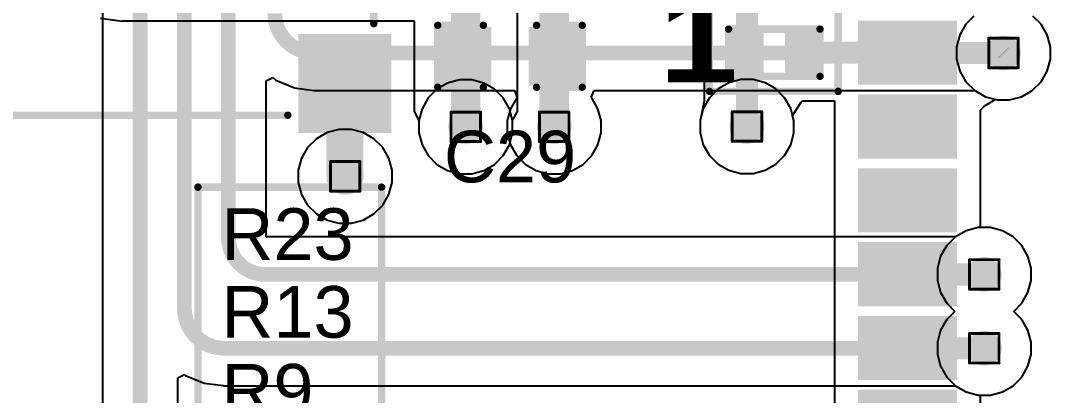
# Model space of a CAD drawing. Header units: inches. Extents: x -9 to 196, y -9 to 68.
# Drawn here: x 3.78 to 21.52, y 1.54 to 7.99 of the extents above; entities that cross this region are included whole.
import ezdxf

# ---------------------------------------------------------------- set-up
doc = ezdxf.new("R2010")
doc.units = ezdxf.units.IN
for name, color, linetype in [('Bottom Layer', 5, 'Continuous'), ('Bottom Solder', 6, 'Continuous'), ('Drill Drawing', 1, 'Continuous'), ('Ground', 16, 'Continuous'), ('Pad Holes', 156, 'Continuous'), ('Power 3V3', 76, 'Continuous'), ('Top Layer', 1, 'Continuous'), ('Top Overlay', 2, 'Continuous'), ('Top Paste', 8, 'Continuous'), ('Top Solder', 216, 'Continuous'), ('Via Holes', 16, 'Continuous')]:
    doc.layers.add(name, color=color, linetype=linetype)
doc.styles.add('Arial', font='', dxfattribs={"height": 0.2})
doc.styles.add('Arial Black_Bold', font='', dxfattribs={"height": 0.2})
doc.styles.get('Arial').set_extended_font_data('Arial')
doc.styles.get('Arial Black_Bold').set_extended_font_data('Arial Black', bold=True)

# ---------------------------------------------------------------- blocks, each defined once
blk = doc.blocks.new('38_SMD_M______4')
at = {"layer": 'Top Layer'}
for points in [[(8, 5.52), (9.5, 5.52), (9.5, 4.62), (8, 4.62)], [(8, 4.25), (9.5, 4.25), (9.5, 3.35), (8, 3.35)], [(8, 2.98), (9.5, 2.98), (9.5, 2.08), (8, 2.08)], [(8, 1.71), (9.5, 1.71), (9.5, 0.81), (8, 0.81)], [(8, 0.44), (9.5, 0.44), (9.5, -0.46), (8, -0.46)]]:
    blk.add_hatch(color=1, dxfattribs=at).paths.add_polyline_path(points)
at = {"layer": 'Top Paste'}
for points in [[(8, 5.52), (9.5, 5.52), (9.5, 4.62), (8, 4.62)], [(8, 4.25), (9.5, 4.25), (9.5, 3.35), (8, 3.35)], [(8, 2.98), (9.5, 2.98), (9.5, 2.08), (8, 2.08)], [(8, 1.71), (9.5, 1.71), (9.5, 0.81), (8, 0.81)], [(8, 0.44), (9.5, 0.44), (9.5, -0.46), (8, -0.46)]]:
    blk.add_hatch(color=8, dxfattribs=at).paths.add_polyline_path(points)
at = {"layer": 'Top Solder'}
for points in [[(7.898, 6.892), (9.602, 6.892), (9.602, 5.788), (7.898, 5.788)], [(7.898, 5.622), (9.602, 5.622), (9.602, 4.518), (7.898, 4.518)], [(7.898, 4.352), (9.602, 4.352), (9.602, 3.248), (7.898, 3.248)], [(7.898, 3.082), (9.602, 3.082), (9.602, 1.978), (7.898, 1.978)], [(7.898, 1.812), (9.602, 1.812), (9.602, 0.708), (7.898, 0.708)], [(7.898, 0.542), (9.602, 0.542), (9.602, -0.562), (7.898, -0.562)]]:
    blk.add_hatch(color=216, dxfattribs=at).paths.add_polyline_path(points)
blk = doc.blocks.new('R___0402_13')
at = {"layer": 'Top Layer'}
for points in [[(-0.699, -0.318), (-0.699, 0.318), (-0.241, 0.318), (-0.241, -0.318)], [(0.241, -0.318), (0.241, 0.318), (0.699, 0.318), (0.699, -0.318)]]:
    blk.add_hatch(color=1, dxfattribs=at).paths.add_polyline_path(points)
at = {"layer": 'Top Paste'}
for points in [[(-0.699, -0.318), (-0.699, 0.318), (-0.241, 0.318), (-0.241, -0.318)], [(0.241, -0.318), (0.241, 0.318), (0.699, 0.318), (0.699, -0.318)]]:
    blk.add_hatch(color=8, dxfattribs=at).paths.add_polyline_path(points)
at = {"layer": 'Top Solder'}
for points in [[(-0.754, -0.373), (-0.754, 0.373), (-0.186, 0.373), (-0.186, -0.373)], [(0.186, -0.373), (0.186, 0.373), (0.754, 0.373), (0.754, -0.373)]]:
    blk.add_hatch(color=216, dxfattribs=at).paths.add_polyline_path(points)
at = {"layer": 'Top Overlay'}
for points, const_width in [([(0.787, 0.406), (-0.787, 0.406)], 0.127), ([(-0.787, 0.406), (-0.787, -0.406)], 0.127), ([(0.787, 0.406), (0.787, -0.406)], 0.127), ([(0.787, -0.406), (-0.787, -0.406)], 0.127), ([(0.813, -0.432), (-0.813, -0.432)], 0.00323)]:
    blk.add_lwpolyline(points, dxfattribs=dict(at, const_width=const_width))
for points, const_width in [([(-0.819, 0.406, 1), (-0.756, 0.406, 1)], 0.0635), ([(-0.819, 0.406, 1), (-0.756, 0.406, 1)], 0.0635), ([(0.756, 0.406, 1), (0.819, 0.406, 1)], 0.0635), ([(0.756, 0.406, 1), (0.819, 0.406, 1)], 0.0635), ([(-0.819, -0.406, 1), (-0.756, -0.406, 1)], 0.0635), ([(-0.819, -0.406, 1), (-0.756, -0.406, 1)], 0.0635), ([(0.756, -0.406, 1), (0.819, -0.406, 1)], 0.0635), ([(0.756, -0.406, 1), (0.819, -0.406, 1)], 0.0635), ([(-0.814, -0.432, 1), (-0.812, -0.432, 1)], 0.00161), ([(0.812, -0.432, 1), (0.814, -0.432, 1)], 0.00161)]:
    blk.add_lwpolyline(points, format="xyb", close=True, dxfattribs=dict(at, const_width=const_width))
blk = doc.blocks.new('GT_TF003_H0185_01_28')
at = {"layer": 'Bottom Solder'}
h = blk.add_hatch(color=6, dxfattribs=at)
edge = h.paths.add_edge_path()
edge.add_arc((-4.95, -5.5), 0.102, 0, 360)
h = blk.add_hatch(color=6, dxfattribs=at)
edge = h.paths.add_edge_path()
edge.add_arc((3.05, -5.5), 0.102, 0, 360)
at = {"layer": 'Pad Holes'}
h = blk.add_hatch(color=7, dxfattribs=at)
edge = h.paths.add_edge_path()
edge.add_arc((-4.95, -5.5), 0.5, 0, 360)
h = blk.add_hatch(color=7, dxfattribs=at)
edge = h.paths.add_edge_path()
edge.add_arc((3.05, -5.5), 0.5, 0, 360)
at = {"layer": 'Top Layer'}
for points in [[(-6.9, 6.3), (-6.2, 6.3), (-6.2, 4.7), (-6.9, 4.7)], [(-5.8, 6.3), (-5.1, 6.3), (-5.1, 4.7), (-5.8, 4.7)], [(-4.7, 6.3), (-4, 6.3), (-4, 4.7), (-4.7, 4.7)], [(-3.6, 6.3), (-2.9, 6.3), (-2.9, 4.7), (-3.6, 4.7)], [(-2.5, 6.3), (-1.8, 6.3), (-1.8, 4.7), (-2.5, 4.7)], [(-1.4, 6.3), (-0.7, 6.3), (-0.7, 4.7), (-1.4, 4.7)], [(-0.3, 6.3), (0.4, 6.3), (0.4, 4.7), (-0.3, 4.7)], [(0.8, 6.3), (1.5, 6.3), (1.5, 4.7), (0.8, 4.7)], [(1.9, 6.3), (2.6, 6.3), (2.6, 4.7), (1.9, 4.7)], [(-8.35, 3.75), (-8.35, 5.25), (-7.15, 5.25), (-7.15, 3.75)], [(6.05, 3.75), (6.05, 5.25), (7.65, 5.25), (7.65, 3.75)], [(-8.35, -6.2), (-8.35, -4), (-7.15, -4), (-7.15, -6.2)], [(7.15, -6.2), (7.15, -4), (8.35, -4), (8.35, -6.2)]]:
    blk.add_hatch(color=1, dxfattribs=at).paths.add_polyline_path(points)
at = {"layer": 'Top Paste'}
for points in [[(-6.9, 6.3), (-6.2, 6.3), (-6.2, 4.7), (-6.9, 4.7)], [(-5.8, 6.3), (-5.1, 6.3), (-5.1, 4.7), (-5.8, 4.7)], [(-4.7, 6.3), (-4, 6.3), (-4, 4.7), (-4.7, 4.7)], [(-3.6, 6.3), (-2.9, 6.3), (-2.9, 4.7), (-3.6, 4.7)], [(-2.5, 6.3), (-1.8, 6.3), (-1.8, 4.7), (-2.5, 4.7)], [(-1.4, 6.3), (-0.7, 6.3), (-0.7, 4.7), (-1.4, 4.7)], [(-0.3, 6.3), (0.4, 6.3), (0.4, 4.7), (-0.3, 4.7)], [(0.8, 6.3), (1.5, 6.3), (1.5, 4.7), (0.8, 4.7)], [(1.9, 6.3), (2.6, 6.3), (2.6, 4.7), (1.9, 4.7)], [(-8.35, 3.75), (-8.35, 5.25), (-7.15, 5.25), (-7.15, 3.75)], [(6.05, 3.75), (6.05, 5.25), (7.65, 5.25), (7.65, 3.75)], [(-8.35, -6.2), (-8.35, -4), (-7.15, -4), (-7.15, -6.2)], [(7.15, -6.2), (7.15, -4), (8.35, -4), (8.35, -6.2)]]:
    blk.add_hatch(color=8, dxfattribs=at).paths.add_polyline_path(points)
at = {"layer": 'Top Solder'}
for points in [[(-6.951, 6.351), (-6.149, 6.351), (-6.149, 4.649), (-6.951, 4.649)], [(-5.851, 6.351), (-5.049, 6.351), (-5.049, 4.649), (-5.851, 4.649)], [(-4.751, 6.351), (-3.949, 6.351), (-3.949, 4.649), (-4.751, 4.649)], [(-3.651, 6.351), (-2.849, 6.351), (-2.849, 4.649), (-3.651, 4.649)], [(-2.551, 6.351), (-1.749, 6.351), (-1.749, 4.649), (-2.551, 4.649)], [(-1.451, 6.351), (-0.649, 6.351), (-0.649, 4.649), (-1.451, 4.649)], [(-0.351, 6.351), (0.451, 6.351), (0.451, 4.649), (-0.351, 4.649)], [(0.749, 6.351), (1.551, 6.351), (1.551, 4.649), (0.749, 4.649)], [(1.849, 6.351), (2.651, 6.351), (2.651, 4.649), (1.849, 4.649)], [(-8.401, 3.699), (-8.401, 5.301), (-7.099, 5.301), (-7.099, 3.699)], [(5.999, 3.699), (5.999, 5.301), (7.701, 5.301), (7.701, 3.699)], [(-8.401, -6.251), (-8.401, -3.949), (-7.099, -3.949), (-7.099, -6.251)], [(7.099, -6.251), (7.099, -3.949), (8.401, -3.949), (8.401, -6.251)]]:
    blk.add_hatch(color=216, dxfattribs=at).paths.add_polyline_path(points)
h = blk.add_hatch(color=216, dxfattribs=at)
edge = h.paths.add_edge_path()
edge.add_arc((-4.95, -5.5), 0.102, 0, 360)
h = blk.add_hatch(color=216, dxfattribs=at)
edge = h.paths.add_edge_path()
edge.add_arc((3.05, -5.5), 0.102, 0, 360)
at = {"layer": 'Top Overlay'}
for points, const_width in [([(2.831, 5.5), (2.984, 5.652)], 0.254), ([(2.984, 5.348), (2.984, 5.652)], 0.254), ([(2.984, 5.348), (2.831, 5.5)], 0.254), ([(5.819, 5), (2.831, 5)], 0.127), ([(-7.395, -3.769), (-7.395, 3.519)], 0.127), ([(7.395, -3.769), (7.395, 3.519)], 0.127), ([(-7.395, -8.305), (-7.395, -6.431)], 0.127), ([(7.395, -9.501), (7.395, -6.431)], 0.127), ([(1.203, -8.305), (-7.36, -8.305)], 0.127), ([(7.395, -9.501), (3.578, -9.501)], 0.127)]:
    blk.add_lwpolyline(points, dxfattribs=dict(at, const_width=const_width))
for points, const_width in [([(2.92, 5.652, 1), (3.047, 5.652, 1)], 0.127), ([(2.92, 5.652, 1), (3.047, 5.652, 1)], 0.127), ([(2.768, 5.5, 1), (2.895, 5.5, 1)], 0.127), ([(2.768, 5.5, 1), (2.895, 5.5, 1)], 0.127), ([(2.92, 5.348, 1), (3.047, 5.348, 1)], 0.127), ([(2.92, 5.348, 1), (3.047, 5.348, 1)], 0.127), ([(2.799, 5, 1), (2.863, 5, 1)], 0.0635), ([(5.787, 5, 1), (5.851, 5, 1)], 0.0635), ([(-7.427, 3.519, 1), (-7.363, 3.519, 1)], 0.0635), ([(7.363, 3.519, 1), (7.427, 3.519, 1)], 0.0635), ([(-7.427, -3.769, 1), (-7.363, -3.769, 1)], 0.0635), ([(7.363, -3.769, 1), (7.427, -3.769, 1)], 0.0635), ([(-7.427, -6.431, 1), (-7.363, -6.431, 1)], 0.0635), ([(7.363, -6.431, 1), (7.427, -6.431, 1)], 0.0635), ([(-7.427, -8.305, 1), (-7.363, -8.305, 1)], 0.0635), ([(-7.392, -8.305, 1), (-7.328, -8.305, 1)], 0.0635), ([(1.171, -8.305, 1), (1.235, -8.305, 1)], 0.0635), ([(1.171, -8.308, 1), (1.235, -8.308, 1)], 0.0635), ([(3.546, -9.498, 1), (3.609, -9.498, 1)], 0.0635), ([(3.546, -9.501, 1), (3.609, -9.501, 1)], 0.0635), ([(7.363, -9.501, 1), (7.427, -9.501, 1)], 0.0635), ([(7.363, -9.501, 1), (7.427, -9.501, 1)], 0.0635)]:
    blk.add_lwpolyline(points, format="xyb", close=True, dxfattribs=dict(at, const_width=const_width))
at = {"layer": 'Top Overlay', "const_width": 0.127}
blk.add_lwpolyline([(1.203, -8.308, -0.056867), (3.578, -9.498)], format="xyb", dxfattribs=at)
blk = doc.blocks.new('C___0603_35')
at = {"layer": 'Top Layer'}
for points in [[(-0.381, 0.445), (-0.381, -0.445), (-1.143, -0.445), (-1.143, 0.445)], [(1.143, 0.445), (1.143, -0.445), (0.381, -0.445), (0.381, 0.445)]]:
    blk.add_hatch(color=1, dxfattribs=at).paths.add_polyline_path(points)
at = {"layer": 'Top Paste'}
for points in [[(-0.381, 0.445), (-0.381, -0.445), (-1.143, -0.445), (-1.143, 0.445)], [(1.143, 0.445), (1.143, -0.445), (0.381, -0.445), (0.381, 0.445)]]:
    blk.add_hatch(color=8, dxfattribs=at).paths.add_polyline_path(points)
at = {"layer": 'Top Solder'}
for points in [[(-0.321, 0.504), (-0.321, -0.504), (-1.203, -0.504), (-1.203, 0.504)], [(1.203, 0.504), (1.203, -0.504), (0.321, -0.504), (0.321, 0.504)]]:
    blk.add_hatch(color=216, dxfattribs=at).paths.add_polyline_path(points)
at = {"layer": 'Top Overlay', "const_width": 0.127}
for points in [[(-1.245, 0.533), (-1.245, -0.533)], [(-0.457, 0.533), (-1.245, 0.533)], [(1.245, 0.533), (0.457, 0.533)], [(1.245, 0.533), (1.245, -0.533)], [(-0.457, -0.533), (-1.245, -0.533)], [(1.245, -0.533), (0.457, -0.533)]]:
    blk.add_lwpolyline(points, dxfattribs=at)
at = {"layer": 'Top Overlay', "const_width": 0.0635}
for points in [[(-1.276, 0.533, 1), (-1.213, 0.533, 1)], [(-1.276, 0.533, 1), (-1.213, 0.533, 1)], [(-0.489, 0.533, 1), (-0.425, 0.533, 1)], [(0.425, 0.533, 1), (0.489, 0.533, 1)], [(1.213, 0.533, 1), (1.276, 0.533, 1)], [(1.213, 0.533, 1), (1.276, 0.533, 1)], [(-1.276, -0.533, 1), (-1.213, -0.533, 1)], [(-1.276, -0.533, 1), (-1.213, -0.533, 1)], [(-0.489, -0.533, 1), (-0.425, -0.533, 1)], [(0.425, -0.533, 1), (0.489, -0.533, 1)], [(1.213, -0.533, 1), (1.276, -0.533, 1)], [(1.213, -0.533, 1), (1.276, -0.533, 1)]]:
    blk.add_lwpolyline(points, format="xyb", close=True, dxfattribs=at)

msp = doc.modelspace()

# ---------------------------------------------------------------- hatches: boundary and pattern name
at = {"layer": 'Bottom Layer'}
h = msp.add_hatch(color=5, dxfattribs=at)
edge = h.paths.add_edge_path()
edge.add_arc((20.71, 7.431), 0.3, 0, 360)
h = msp.add_hatch(color=5, dxfattribs=at)
edge = h.paths.add_edge_path()
edge.add_arc((11.449, 6.161), 0.3, 0, 360)
h = msp.add_hatch(color=5, dxfattribs=at)
edge = h.paths.add_edge_path()
edge.add_arc((12.973, 6.161), 0.3, 0, 360)
h = msp.add_hatch(color=5, dxfattribs=at)
edge = h.paths.add_edge_path()
edge.add_arc((16.293, 6.166), 0.3, 0, 360)
h = msp.add_hatch(color=5, dxfattribs=at)
edge = h.paths.add_edge_path()
edge.add_arc((9.373, 5.309), 0.3, 0, 360)
h = msp.add_hatch(color=5, dxfattribs=at)
edge = h.paths.add_edge_path()
edge.add_arc((20.379, 3.621), 0.3, 0, 360)
h = msp.add_hatch(color=5, dxfattribs=at)
edge = h.paths.add_edge_path()
edge.add_arc((20.379, 2.351), 0.3, 0, 360)
at = {"layer": 'Ground'}
h = msp.add_hatch(color=16, dxfattribs=at)
edge = h.paths.add_edge_path()
edge.add_arc((20.71, 7.431), 0.3, 0, 360)
h = msp.add_hatch(color=16, dxfattribs=at)
edge = h.paths.add_edge_path()
edge.add_arc((11.449, 6.161), 0.3, 0, 360)
h = msp.add_hatch(color=16, dxfattribs=at)
edge = h.paths.add_edge_path()
edge.add_arc((12.973, 6.161), 0.3, 0, 360)
h = msp.add_hatch(color=16, dxfattribs=at)
edge = h.paths.add_edge_path()
edge.add_arc((16.293, 6.166), 0.3, 0, 360)
h = msp.add_hatch(color=16, dxfattribs=at)
edge = h.paths.add_edge_path()
edge.add_arc((9.373, 5.309), 0.3, 0, 360)
h = msp.add_hatch(color=16, dxfattribs=at)
edge = h.paths.add_edge_path()
edge.add_arc((20.379, 3.621), 0.3, 0, 360)
h = msp.add_hatch(color=16, dxfattribs=at)
edge = h.paths.add_edge_path()
edge.add_arc((20.379, 2.351), 0.3, 0, 360)
at = {"layer": 'Power 3V3'}
h = msp.add_hatch(color=76, dxfattribs=at)
edge = h.paths.add_edge_path()
edge.add_arc((20.71, 7.431), 0.3, 0, 360)
h = msp.add_hatch(color=76, dxfattribs=at)
edge = h.paths.add_edge_path()
edge.add_arc((11.449, 6.161), 0.3, 0, 360)
h = msp.add_hatch(color=76, dxfattribs=at)
edge = h.paths.add_edge_path()
edge.add_arc((12.973, 6.161), 0.3, 0, 360)
h = msp.add_hatch(color=76, dxfattribs=at)
edge = h.paths.add_edge_path()
edge.add_arc((16.293, 6.166), 0.3, 0, 360)
h = msp.add_hatch(color=76, dxfattribs=at)
edge = h.paths.add_edge_path()
edge.add_arc((9.373, 5.309), 0.3, 0, 360)
h = msp.add_hatch(color=76, dxfattribs=at)
edge = h.paths.add_edge_path()
edge.add_arc((20.379, 3.621), 0.3, 0, 360)
h = msp.add_hatch(color=76, dxfattribs=at)
edge = h.paths.add_edge_path()
edge.add_arc((20.379, 2.351), 0.3, 0, 360)
at = {"layer": 'Top Layer'}
h = msp.add_hatch(color=1, dxfattribs=at)
edge = h.paths.add_edge_path()
edge.add_arc((20.71, 7.431), 0.3, 0, 360)
h = msp.add_hatch(color=1, dxfattribs=at)
edge = h.paths.add_edge_path()
edge.add_arc((11.449, 6.161), 0.3, 0, 360)
h = msp.add_hatch(color=1, dxfattribs=at)
edge = h.paths.add_edge_path()
edge.add_arc((12.973, 6.161), 0.3, 0, 360)
h = msp.add_hatch(color=1, dxfattribs=at)
edge = h.paths.add_edge_path()
edge.add_arc((16.293, 6.166), 0.3, 0, 360)
h = msp.add_hatch(color=1, dxfattribs=at)
edge = h.paths.add_edge_path()
edge.add_arc((9.373, 5.309), 0.3, 0, 360)
h = msp.add_hatch(color=1, dxfattribs=at)
edge = h.paths.add_edge_path()
edge.add_arc((20.379, 3.621), 0.3, 0, 360)
h = msp.add_hatch(color=1, dxfattribs=at)
edge = h.paths.add_edge_path()
edge.add_arc((20.379, 2.351), 0.3, 0, 360)
at = {"layer": 'Via Holes'}
h = msp.add_hatch(color=7, dxfattribs=at)
edge = h.paths.add_edge_path()
edge.add_arc((20.71, 7.431), 0.15, 0, 360)
h = msp.add_hatch(color=7, dxfattribs=at)
edge = h.paths.add_edge_path()
edge.add_arc((11.449, 6.161), 0.15, 0, 360)
h = msp.add_hatch(color=7, dxfattribs=at)
edge = h.paths.add_edge_path()
edge.add_arc((12.973, 6.161), 0.15, 0, 360)
h = msp.add_hatch(color=7, dxfattribs=at)
edge = h.paths.add_edge_path()
edge.add_arc((16.293, 6.166), 0.15, 0, 360)
h = msp.add_hatch(color=7, dxfattribs=at)
edge = h.paths.add_edge_path()
edge.add_arc((9.373, 5.309), 0.15, 0, 360)
h = msp.add_hatch(color=7, dxfattribs=at)
edge = h.paths.add_edge_path()
edge.add_arc((20.379, 3.621), 0.15, 0, 360)
h = msp.add_hatch(color=7, dxfattribs=at)
edge = h.paths.add_edge_path()
edge.add_arc((20.379, 2.351), 0.15, 0, 360)

# ---------------------------------------------------------------- linework, layer by layer
at = {"layer": 'Bottom Layer'}
for p, q in [((20.202, 8.066), (20.063, 7.927)), ((21.356, 7.927), (21.218, 8.066)), ((20.063, 7.927), (19.957, 7.743)), ((21.463, 7.743), (21.356, 7.927)), ((19.957, 7.743), (19.902, 7.537)), ((21.518, 7.537), (21.463, 7.743)), ((19.902, 7.537), (19.902, 7.325)), ((21.518, 7.325), (21.518, 7.537)), ((19.902, 7.325), (19.957, 7.119)), ((21.463, 7.119), (21.518, 7.325)), ((19.957, 7.119), (20.063, 6.935)), ((21.356, 6.935), (21.463, 7.119)), ((11.343, 6.969), (11.137, 6.914)), ((11.556, 6.969), (11.343, 6.969)), ((11.761, 6.914), (11.556, 6.969)), ((15.981, 6.919), (15.797, 6.813)), ((16.186, 6.974), (15.981, 6.919)), ((16.399, 6.974), (16.186, 6.974)), ((16.605, 6.919), (16.399, 6.974)), ((16.789, 6.813), (16.605, 6.919)), ((20.063, 6.935), (20.214, 6.784)), ((21.206, 6.784), (21.356, 6.935)), ((10.953, 6.808), (10.803, 6.658)), ((11.137, 6.914), (10.953, 6.808)), ((11.945, 6.808), (11.761, 6.914)), ((12.096, 6.658), (11.945, 6.808)), ((15.797, 6.813), (15.646, 6.662)), ((16.939, 6.662), (16.789, 6.813)), ((20.214, 6.784), (20.398, 6.678)), ((21.022, 6.678), (21.206, 6.784)), ((10.803, 6.658), (10.696, 6.473)), ((12.202, 6.473), (12.096, 6.658)), ((15.646, 6.662), (15.54, 6.478)), ((17.046, 6.478), (16.939, 6.662)), ((20.398, 6.678), (20.604, 6.623)), ((20.604, 6.623), (20.816, 6.623)), ((20.816, 6.623), (21.022, 6.678)), ((10.696, 6.473), (10.641, 6.268)), ((12.257, 6.268), (12.202, 6.473)), ((15.54, 6.478), (15.485, 6.272)), ((17.101, 6.272), (17.046, 6.478)), ((10.641, 6.268), (10.641, 6.055)), ((12.257, 6.055), (12.257, 6.268)), ((15.485, 6.272), (15.485, 6.06)), ((17.101, 6.06), (17.101, 6.272)), ((10.641, 6.055), (10.696, 5.85)), ((12.202, 5.85), (12.257, 6.055)), ((15.485, 6.06), (15.54, 5.854)), ((17.046, 5.854), (17.101, 6.06)), ((15.54, 5.854), (15.646, 5.67)), ((16.939, 5.67), (17.046, 5.854)), ((10.696, 5.85), (10.803, 5.665)), ((12.096, 5.665), (12.202, 5.85)), ((10.803, 5.665), (10.953, 5.515)), ((10.953, 5.515), (11.137, 5.408)), ((11.761, 5.408), (11.945, 5.515)), ((11.945, 5.515), (12.096, 5.665)), ((15.646, 5.67), (15.797, 5.519)), ((15.797, 5.519), (15.981, 5.413)), ((16.605, 5.413), (16.789, 5.519)), ((16.789, 5.519), (16.939, 5.67)), ((11.137, 5.408), (11.343, 5.353)), ((11.343, 5.353), (11.556, 5.353)), ((11.556, 5.353), (11.761, 5.408)), ((15.981, 5.413), (16.186, 5.358)), ((16.186, 5.358), (16.399, 5.358)), ((16.399, 5.358), (16.605, 5.413)), ((19.883, 4.268), (19.732, 4.118)), ((20.067, 4.374), (19.883, 4.268)), ((20.272, 4.429), (20.067, 4.374)), ((20.485, 4.429), (20.272, 4.429)), ((20.691, 4.374), (20.485, 4.429)), ((20.875, 4.268), (20.691, 4.374)), ((21.025, 4.118), (20.875, 4.268)), ((19.732, 4.118), (19.626, 3.933)), ((21.132, 3.933), (21.025, 4.118)), ((19.626, 3.933), (19.571, 3.728)), ((21.187, 3.728), (21.132, 3.933)), ((19.571, 3.728), (19.571, 3.515)), ((21.187, 3.515), (21.187, 3.728)), ((19.571, 3.515), (19.626, 3.31)), ((21.132, 3.31), (21.187, 3.515)), ((19.626, 3.31), (19.732, 3.125)), ((21.025, 3.125), (21.132, 3.31)), ((19.732, 3.125), (19.871, 2.986)), ((20.887, 2.986), (21.025, 3.125)), ((19.732, 2.848), (19.626, 2.663)), ((19.871, 2.986), (19.732, 2.848)), ((21.025, 2.848), (20.887, 2.986)), ((21.132, 2.663), (21.025, 2.848)), ((19.626, 2.663), (19.571, 2.458)), ((21.187, 2.458), (21.132, 2.663)), ((19.571, 2.458), (19.571, 2.245)), ((21.187, 2.245), (21.187, 2.458)), ((19.571, 2.245), (19.626, 2.04)), ((21.132, 2.04), (21.187, 2.245)), ((19.626, 2.04), (19.732, 1.855)), ((21.025, 1.855), (21.132, 2.04)), ((19.732, 1.855), (19.883, 1.705)), ((20.875, 1.705), (21.025, 1.855)), ((19.883, 1.705), (20.067, 1.598)), ((20.067, 1.598), (20.272, 1.543)), ((20.485, 1.543), (20.691, 1.598)), ((20.691, 1.598), (20.875, 1.705)), ((20.272, 1.543), (20.485, 1.543))]:
    msp.add_line(p, q, dxfattribs=at)
at = {"layer": 'Drill Drawing', "const_width": 0.0508}
for points in [[(20.456, 7.685), (20.964, 7.685)], [(20.456, 7.177), (20.456, 7.685)], [(20.964, 7.177), (20.964, 7.685)], [(20.456, 7.177), (20.964, 7.177)], [(11.195, 6.415), (11.703, 6.415)], [(11.195, 5.907), (11.195, 6.415)], [(11.703, 5.907), (11.703, 6.415)], [(12.719, 6.415), (13.227, 6.415)], [(12.719, 5.907), (12.719, 6.415)], [(13.227, 5.907), (13.227, 6.415)], [(16.039, 6.42), (16.547, 6.42)], [(16.039, 5.912), (16.039, 6.42)], [(16.547, 5.912), (16.547, 6.42)], [(11.195, 5.907), (11.703, 5.907)], [(12.719, 5.907), (13.227, 5.907)], [(16.039, 5.912), (16.547, 5.912)], [(9.119, 5.563), (9.627, 5.563)], [(9.119, 5.055), (9.119, 5.563)], [(9.627, 5.055), (9.627, 5.563)], [(9.119, 5.055), (9.627, 5.055)], [(20.125, 3.875), (20.633, 3.875)], [(20.125, 3.367), (20.125, 3.875)], [(20.633, 3.367), (20.633, 3.875)], [(20.125, 3.367), (20.633, 3.367)], [(20.125, 2.605), (20.633, 2.605)], [(20.125, 2.097), (20.125, 2.605)], [(20.633, 2.097), (20.633, 2.605)], [(20.125, 2.097), (20.633, 2.097)]]:
    msp.add_lwpolyline(points, dxfattribs=at)
at = {"layer": 'Drill Drawing', "const_width": 0.0254}
for points in [[(20.443, 7.685, 1), (20.469, 7.685, 1)], [(20.443, 7.685, 1), (20.469, 7.685, 1)], [(20.951, 7.685, 1), (20.977, 7.685, 1)], [(20.951, 7.685, 1), (20.977, 7.685, 1)], [(20.443, 7.177, 1), (20.469, 7.177, 1)], [(20.443, 7.177, 1), (20.469, 7.177, 1)], [(20.951, 7.177, 1), (20.977, 7.177, 1)], [(20.951, 7.177, 1), (20.977, 7.177, 1)], [(11.183, 6.415, 1), (11.208, 6.415, 1)], [(11.183, 6.415, 1), (11.208, 6.415, 1)], [(11.691, 6.415, 1), (11.716, 6.415, 1)], [(11.691, 6.415, 1), (11.716, 6.415, 1)], [(12.706, 6.415, 1), (12.732, 6.415, 1)], [(12.706, 6.415, 1), (12.732, 6.415, 1)], [(13.214, 6.415, 1), (13.24, 6.415, 1)], [(13.214, 6.415, 1), (13.24, 6.415, 1)], [(16.026, 6.42, 1), (16.051, 6.42, 1)], [(16.026, 6.42, 1), (16.051, 6.42, 1)], [(16.534, 6.42, 1), (16.559, 6.42, 1)], [(16.534, 6.42, 1), (16.559, 6.42, 1)], [(11.183, 5.907, 1), (11.208, 5.907, 1)], [(11.183, 5.907, 1), (11.208, 5.907, 1)], [(11.691, 5.907, 1), (11.716, 5.907, 1)], [(11.691, 5.907, 1), (11.716, 5.907, 1)], [(12.706, 5.907, 1), (12.732, 5.907, 1)], [(12.706, 5.907, 1), (12.732, 5.907, 1)], [(13.214, 5.907, 1), (13.24, 5.907, 1)], [(13.214, 5.907, 1), (13.24, 5.907, 1)], [(16.026, 5.912, 1), (16.051, 5.912, 1)], [(16.026, 5.912, 1), (16.051, 5.912, 1)], [(16.534, 5.912, 1), (16.559, 5.912, 1)], [(16.534, 5.912, 1), (16.559, 5.912, 1)], [(9.106, 5.563, 1), (9.131, 5.563, 1)], [(9.106, 5.563, 1), (9.131, 5.563, 1)], [(9.614, 5.563, 1), (9.639, 5.563, 1)], [(9.614, 5.563, 1), (9.639, 5.563, 1)], [(9.106, 5.055, 1), (9.131, 5.055, 1)], [(9.106, 5.055, 1), (9.131, 5.055, 1)], [(9.614, 5.055, 1), (9.639, 5.055, 1)], [(9.614, 5.055, 1), (9.639, 5.055, 1)], [(20.112, 3.875, 1), (20.138, 3.875, 1)], [(20.112, 3.875, 1), (20.138, 3.875, 1)], [(20.62, 3.875, 1), (20.646, 3.875, 1)], [(20.62, 3.875, 1), (20.646, 3.875, 1)], [(20.112, 3.367, 1), (20.138, 3.367, 1)], [(20.112, 3.367, 1), (20.138, 3.367, 1)], [(20.62, 3.367, 1), (20.646, 3.367, 1)], [(20.62, 3.367, 1), (20.646, 3.367, 1)], [(20.112, 2.605, 1), (20.138, 2.605, 1)], [(20.112, 2.605, 1), (20.138, 2.605, 1)], [(20.62, 2.605, 1), (20.646, 2.605, 1)], [(20.62, 2.605, 1), (20.646, 2.605, 1)], [(20.112, 2.097, 1), (20.138, 2.097, 1)], [(20.112, 2.097, 1), (20.138, 2.097, 1)], [(20.62, 2.097, 1), (20.646, 2.097, 1)], [(20.62, 2.097, 1), (20.646, 2.097, 1)]]:
    msp.add_lwpolyline(points, format="xyb", close=True, dxfattribs=at)
at = {"layer": 'Ground'}
for p, q in [((20.202, 8.066), (20.063, 7.927)), ((21.356, 7.927), (21.218, 8.066)), ((20.063, 7.927), (19.957, 7.743)), ((21.463, 7.743), (21.356, 7.927)), ((19.957, 7.743), (19.902, 7.537)), ((21.518, 7.537), (21.463, 7.743)), ((19.902, 7.537), (19.902, 7.325)), ((21.518, 7.325), (21.518, 7.537)), ((19.902, 7.325), (19.957, 7.119)), ((21.463, 7.119), (21.518, 7.325)), ((19.957, 7.119), (20.063, 6.935)), ((21.356, 6.935), (21.463, 7.119)), ((11.343, 6.969), (11.137, 6.914)), ((11.556, 6.969), (11.343, 6.969)), ((11.761, 6.914), (11.556, 6.969)), ((15.981, 6.919), (15.797, 6.813)), ((16.186, 6.974), (15.981, 6.919)), ((16.399, 6.974), (16.186, 6.974)), ((16.605, 6.919), (16.399, 6.974)), ((16.789, 6.813), (16.605, 6.919)), ((20.063, 6.935), (20.214, 6.784)), ((21.206, 6.784), (21.356, 6.935)), ((10.953, 6.808), (10.803, 6.658)), ((11.137, 6.914), (10.953, 6.808)), ((11.945, 6.808), (11.761, 6.914)), ((12.096, 6.658), (11.945, 6.808)), ((15.797, 6.813), (15.646, 6.662)), ((16.939, 6.662), (16.789, 6.813)), ((20.214, 6.784), (20.398, 6.678)), ((21.022, 6.678), (21.206, 6.784)), ((10.803, 6.658), (10.696, 6.473)), ((12.202, 6.473), (12.096, 6.658)), ((15.646, 6.662), (15.54, 6.478)), ((17.046, 6.478), (16.939, 6.662)), ((20.398, 6.678), (20.604, 6.623)), ((20.604, 6.623), (20.816, 6.623)), ((20.816, 6.623), (21.022, 6.678)), ((10.696, 6.473), (10.641, 6.268)), ((12.257, 6.268), (12.202, 6.473)), ((15.54, 6.478), (15.485, 6.272)), ((17.101, 6.272), (17.046, 6.478)), ((10.641, 6.268), (10.641, 6.055)), ((12.257, 6.055), (12.257, 6.268)), ((15.485, 6.272), (15.485, 6.06)), ((17.101, 6.06), (17.101, 6.272)), ((10.641, 6.055), (10.696, 5.85)), ((12.202, 5.85), (12.257, 6.055)), ((15.485, 6.06), (15.54, 5.854)), ((17.046, 5.854), (17.101, 6.06)), ((15.54, 5.854), (15.646, 5.67)), ((16.939, 5.67), (17.046, 5.854)), ((10.696, 5.85), (10.803, 5.665)), ((12.096, 5.665), (12.202, 5.85)), ((10.803, 5.665), (10.953, 5.515)), ((10.953, 5.515), (11.137, 5.408)), ((11.761, 5.408), (11.945, 5.515)), ((11.945, 5.515), (12.096, 5.665)), ((15.646, 5.67), (15.797, 5.519)), ((15.797, 5.519), (15.981, 5.413)), ((16.605, 5.413), (16.789, 5.519)), ((16.789, 5.519), (16.939, 5.67)), ((11.137, 5.408), (11.343, 5.353)), ((11.343, 5.353), (11.556, 5.353)), ((11.556, 5.353), (11.761, 5.408)), ((15.981, 5.413), (16.186, 5.358)), ((16.186, 5.358), (16.399, 5.358)), ((16.399, 5.358), (16.605, 5.413)), ((19.883, 4.268), (19.732, 4.118)), ((20.067, 4.374), (19.883, 4.268)), ((20.272, 4.429), (20.067, 4.374)), ((20.485, 4.429), (20.272, 4.429)), ((20.691, 4.374), (20.485, 4.429)), ((20.875, 4.268), (20.691, 4.374)), ((21.025, 4.118), (20.875, 4.268)), ((19.732, 4.118), (19.626, 3.933)), ((21.132, 3.933), (21.025, 4.118)), ((19.626, 3.933), (19.571, 3.728)), ((21.187, 3.728), (21.132, 3.933)), ((19.571, 3.728), (19.571, 3.515)), ((21.187, 3.515), (21.187, 3.728)), ((19.571, 3.515), (19.626, 3.31)), ((21.132, 3.31), (21.187, 3.515)), ((19.626, 3.31), (19.732, 3.125)), ((21.025, 3.125), (21.132, 3.31)), ((19.732, 3.125), (19.871, 2.986)), ((20.887, 2.986), (21.025, 3.125)), ((19.732, 2.848), (19.626, 2.663)), ((19.871, 2.986), (19.732, 2.848)), ((21.025, 2.848), (20.887, 2.986)), ((21.132, 2.663), (21.025, 2.848)), ((19.626, 2.663), (19.571, 2.458)), ((21.187, 2.458), (21.132, 2.663)), ((19.571, 2.458), (19.571, 2.245)), ((21.187, 2.245), (21.187, 2.458)), ((19.571, 2.245), (19.626, 2.04)), ((21.132, 2.04), (21.187, 2.245)), ((19.626, 2.04), (19.732, 1.855)), ((21.025, 1.855), (21.132, 2.04)), ((19.732, 1.855), (19.883, 1.705)), ((20.875, 1.705), (21.025, 1.855)), ((19.883, 1.705), (20.067, 1.598)), ((20.067, 1.598), (20.272, 1.543)), ((20.485, 1.543), (20.691, 1.598)), ((20.691, 1.598), (20.875, 1.705)), ((20.272, 1.543), (20.485, 1.543))]:
    msp.add_line(p, q, dxfattribs=at)
at = {"layer": 'Power 3V3'}
for p, q in [((5.195, 13.221), (5.195, 0.574)), ((21.356, 7.927), (21.218, 8.066)), ((21.463, 7.743), (21.356, 7.927)), ((21.518, 7.537), (21.463, 7.743)), ((21.518, 7.325), (21.518, 7.537)), ((21.463, 7.119), (21.518, 7.325)), ((21.356, 6.935), (21.463, 7.119)), ((8.01, 6.952), (8.124, 7.008)), ((8.01, 4.269), (8.01, 6.952)), ((8.124, 7.008), (8.18, 6.964)), ((8.18, 6.964), (8.501, 6.832)), ((21.206, 6.784), (21.356, 6.935)), ((8.501, 6.832), (8.83, 6.788)), ((8.83, 6.788), (8.845, 6.785)), ((8.845, 6.785), (12.288, 6.785)), ((12.288, 6.785), (12.337, 6.668)), ((13.609, 6.668), (13.658, 6.785)), ((13.658, 6.785), (20.213, 6.785)), ((20.213, 6.785), (20.214, 6.784)), ((20.214, 6.784), (20.398, 6.678)), ((21.022, 6.678), (21.206, 6.784)), ((12.327, 6.658), (12.22, 6.473)), ((12.337, 6.668), (12.327, 6.658)), ((13.62, 6.658), (13.609, 6.668)), ((13.726, 6.473), (13.62, 6.658)), ((20.398, 6.678), (20.604, 6.623)), ((20.604, 6.623), (20.816, 6.623)), ((20.816, 6.623), (21.022, 6.678)), ((12.22, 6.473), (12.165, 6.268)), ((13.781, 6.268), (13.726, 6.473)), ((12.165, 6.268), (12.165, 6.055)), ((13.781, 6.055), (13.781, 6.268)), ((9.061, 6.062), (8.876, 5.955)), ((9.266, 6.117), (9.061, 6.062)), ((9.479, 6.117), (9.266, 6.117)), ((9.684, 6.062), (9.479, 6.117)), ((9.869, 5.955), (9.684, 6.062)), ((12.165, 6.055), (12.22, 5.85)), ((13.726, 5.85), (13.781, 6.055)), ((8.876, 5.955), (8.726, 5.805)), ((10.019, 5.805), (9.869, 5.955)), ((8.726, 5.805), (8.62, 5.62)), ((10.126, 5.62), (10.019, 5.805)), ((12.22, 5.85), (12.327, 5.665)), ((13.62, 5.665), (13.726, 5.85)), ((8.62, 5.62), (8.565, 5.415)), ((10.181, 5.415), (10.126, 5.62)), ((12.327, 5.665), (12.477, 5.515)), ((12.477, 5.515), (12.661, 5.408)), ((13.285, 5.408), (13.469, 5.515)), ((13.469, 5.515), (13.62, 5.665)), ((8.565, 5.415), (8.565, 5.202)), ((10.181, 5.202), (10.181, 5.415)), ((12.661, 5.408), (12.867, 5.353)), ((12.867, 5.353), (13.079, 5.353)), ((13.079, 5.353), (13.285, 5.408)), ((8.565, 5.202), (8.62, 4.997)), ((10.126, 4.997), (10.181, 5.202)), ((8.62, 4.997), (8.726, 4.812)), ((10.019, 4.812), (10.126, 4.997)), ((8.726, 4.812), (8.876, 4.662)), ((9.869, 4.662), (10.019, 4.812)), ((8.876, 4.662), (9.061, 4.556)), ((9.684, 4.556), (9.869, 4.662)), ((9.061, 4.556), (9.266, 4.501)), ((9.266, 4.501), (9.479, 4.501)), ((9.479, 4.501), (9.684, 4.556)), ((19.884, 4.269), (8.01, 4.269)), ((20.067, 4.374), (19.884, 4.269)), ((20.272, 4.429), (20.067, 4.374)), ((20.485, 4.429), (20.272, 4.429)), ((20.691, 4.374), (20.485, 4.429)), ((20.875, 4.268), (20.691, 4.374)), ((21.025, 4.118), (20.875, 4.268)), ((21.132, 3.933), (21.025, 4.118)), ((21.187, 3.728), (21.132, 3.933)), ((21.187, 3.515), (21.187, 3.728)), ((21.132, 3.31), (21.187, 3.515)), ((21.025, 3.125), (21.132, 3.31)), ((20.887, 2.986), (21.025, 3.125)), ((21.025, 2.848), (20.887, 2.986)), ((21.132, 2.663), (21.025, 2.848)), ((21.187, 2.458), (21.132, 2.663)), ((21.187, 2.245), (21.187, 2.458)), ((21.132, 2.04), (21.187, 2.245)), ((21.025, 1.855), (21.132, 2.04)), ((6.489, 1.842), (6.603, 1.899)), ((6.489, 0.574), (6.489, 1.842)), ((6.603, 1.899), (6.623, 1.883)), ((6.623, 1.883), (6.944, 1.75)), ((20.875, 1.705), (21.025, 1.855)), ((6.944, 1.75), (7.273, 1.707)), ((7.273, 1.707), (7.289, 1.704)), ((7.289, 1.704), (19.884, 1.704)), ((19.884, 1.704), (20.067, 1.598)), ((20.067, 1.598), (20.272, 1.543)), ((20.485, 1.543), (20.691, 1.598)), ((20.691, 1.598), (20.875, 1.705)), ((20.272, 1.543), (20.485, 1.543))]:
    msp.add_line(p, q, dxfattribs=at)
at = {"layer": 'Power 3V3', "const_width": 0.254}
for points in [[(6.604, 3.036), (6.604, 23.232)], [(7.362, 4.257), (7.362, 22.695)], [(5.842, 0.574), (5.842, 13.716)], [(8.845, 7.433), (20.708, 7.433)], [(20.708, 7.433), (20.71, 7.431)], [(7.998, 3.621), (20.379, 3.621)], [(7.289, 2.351), (20.379, 2.351)]]:
    msp.add_lwpolyline(points, dxfattribs=at)
for points in [[(8.845, 7.433, -0.414214), (8.161, 8.117)], [(7.998, 3.621, -0.414214), (7.362, 4.257)], [(7.289, 2.351, -0.414214), (6.604, 3.036)]]:
    msp.add_lwpolyline(points, format="xyb", dxfattribs=at)
at = {"layer": 'Power 3V3', "const_width": 0.127}
for points in [[(8.782, 7.433, 1), (8.909, 7.433, 1)], [(8.782, 7.433, 1), (8.909, 7.433, 1)], [(20.645, 7.433, 1), (20.772, 7.433, 1)], [(20.645, 7.433, 1), (20.772, 7.433, 1)], [(20.646, 7.431, 1), (20.773, 7.431, 1)], [(7.299, 4.257, 1), (7.426, 4.257, 1)], [(7.299, 4.257, 1), (7.426, 4.257, 1)], [(7.934, 3.621, 1), (8.061, 3.621, 1)], [(7.934, 3.621, 1), (8.061, 3.621, 1)], [(20.315, 3.621, 1), (20.442, 3.621, 1)], [(6.54, 3.036, 1), (6.668, 3.036, 1)], [(6.54, 3.036, 1), (6.668, 3.036, 1)], [(7.225, 2.351, 1), (7.352, 2.351, 1)], [(7.225, 2.351, 1), (7.352, 2.351, 1)], [(20.315, 2.351, 1), (20.442, 2.351, 1)]]:
    msp.add_lwpolyline(points, format="xyb", close=True, dxfattribs=at)
at = {"layer": 'Top Layer'}
for p, q in [((15.556, 9.15), (15.556, 7.88)), ((12.338, 6.423), (12.338, 8.328)), ((5.158, 8.032), (5.53, 7.982)), ((5.53, 7.982), (5.53, 7.988)), ((5.53, 7.988), (10.56, 7.988)), ((10.56, 7.988), (10.56, 7.804)), ((21.356, 7.927), (21.218, 8.066)), ((10.56, 7.804), (10.56, 7.804)), ((10.56, 7.804), (10.56, 6.423)), ((15.556, 7.88), (15.556, 6.61)), ((21.463, 7.743), (21.356, 7.927)), ((21.518, 7.537), (21.463, 7.743)), ((21.518, 7.325), (21.518, 7.537)), ((21.463, 7.119), (21.518, 7.325)), ((21.356, 6.935), (21.463, 7.119)), ((21.206, 6.784), (21.356, 6.935)), ((21.022, 6.678), (21.206, 6.784)), ((15.556, 6.61), (15.512, 6.375)), ((15.556, 6.61), (15.556, 6.61)), ((17.078, 6.356), (17.225, 6.588)), ((17.225, 6.588), (17.262, 6.61)), ((17.262, 6.61), (17.798, 6.61)), ((17.798, 6.61), (17.798, 5.208)), ((20.375, 6.515), (20.568, 6.632)), ((20.568, 6.632), (20.604, 6.623)), ((20.604, 6.623), (20.816, 6.623)), ((20.816, 6.623), (21.022, 6.678)), ((10.56, 6.423), (10.56, 6.423)), ((10.56, 6.423), (10.641, 6.268)), ((12.257, 6.268), (12.338, 6.423)), ((12.338, 6.423), (12.338, 6.423)), ((20.314, 6.447), (20.375, 6.515)), ((20.314, 5.208), (20.314, 6.447)), ((10.641, 6.268), (10.641, 6.055)), ((12.257, 6.055), (12.257, 6.268)), ((15.512, 6.375), (15.485, 6.272)), ((15.485, 6.272), (15.485, 6.06)), ((17.101, 6.272), (17.078, 6.356)), ((17.101, 6.06), (17.101, 6.272)), ((10.641, 6.055), (10.696, 5.85)), ((12.202, 5.85), (12.257, 6.055)), ((15.485, 6.06), (15.54, 5.854)), ((17.046, 5.854), (17.101, 6.06)), ((15.54, 5.854), (15.646, 5.67)), ((16.939, 5.67), (17.046, 5.854)), ((10.696, 5.85), (10.803, 5.665)), ((12.096, 5.665), (12.202, 5.85)), ((10.803, 5.665), (10.953, 5.515)), ((10.953, 5.515), (11.137, 5.408)), ((11.761, 5.408), (11.945, 5.515)), ((11.945, 5.515), (12.096, 5.665)), ((15.646, 5.67), (15.797, 5.519)), ((15.797, 5.519), (15.981, 5.413)), ((16.605, 5.413), (16.789, 5.519)), ((16.789, 5.519), (16.939, 5.67)), ((11.137, 5.408), (11.343, 5.353)), ((11.343, 5.353), (11.556, 5.353)), ((11.556, 5.353), (11.761, 5.408)), ((15.981, 5.413), (16.186, 5.358)), ((16.186, 5.358), (16.399, 5.358)), ((16.399, 5.358), (16.605, 5.413)), ((17.798, 5.208), (17.798, 3.938)), ((20.314, 4.429), (20.314, 5.208)), ((20.485, 4.429), (20.314, 4.429)), ((20.691, 4.374), (20.485, 4.429)), ((20.875, 4.268), (20.691, 4.374)), ((21.025, 4.118), (20.875, 4.268)), ((21.132, 3.933), (21.025, 4.118)), ((17.798, 3.938), (17.798, 2.668)), ((21.187, 3.728), (21.132, 3.933)), ((21.187, 3.515), (21.187, 3.728)), ((21.132, 3.31), (21.187, 3.515)), ((21.025, 3.125), (21.132, 3.31)), ((20.887, 2.986), (21.025, 3.125)), ((21.025, 2.848), (20.887, 2.986)), ((21.132, 2.663), (21.025, 2.848)), ((17.798, 2.668), (17.798, 2.668)), ((17.798, 2.668), (17.798, 2.044)), ((21.187, 2.458), (21.132, 2.663)), ((21.187, 2.245), (21.187, 2.458)), ((21.132, 2.04), (21.187, 2.245)), ((17.798, 2.044), (17.798, 2.044)), ((17.798, 2.044), (17.798, 0.641)), ((21.025, 1.855), (21.132, 2.04)), ((20.875, 1.705), (21.025, 1.855)), ((20.485, 1.543), (20.691, 1.598)), ((20.691, 1.598), (20.875, 1.705)), ((20.314, 1.398), (20.314, 1.543)), ((20.314, 1.543), (20.485, 1.543))]:
    msp.add_line(p, q, dxfattribs=at)
for points, const_width in [([(11.449, 7.375), (11.449, 8.757)], 0.508), ([(12.973, 6.161), (12.973, 8.757)], 0.508), ([(16.293, 7.436), (16.293, 8.706)], 0.381), ([(11.449, 6.161), (11.449, 7.375)], 0.508), ([(16.293, 6.166), (16.293, 7.436)], 0.381), ([(17.233, 7.436), (19.056, 7.436)], 0.381), ([(19.056, 7.436), (19.061, 7.431)], 0.381), ([(19.061, 7.431), (20.71, 7.431)], 0.381), ([(9.366, 5.309), (9.366, 6.906)], 0.635), ([(11.449, 6.161), (11.449, 6.161)], 0.508), ([(9.366, 5.309), (9.373, 5.309)], 0.635), ([(19.056, 3.621), (19.056, 3.626)], 0.381), ([(19.056, 3.621), (20.379, 3.621)], 0.381), ([(19.052, 2.351), (19.056, 2.356)], 0.381), ([(19.056, 2.351), (19.056, 2.356)], 0.381), ([(19.056, 2.351), (20.379, 2.351)], 0.381)]:
    msp.add_lwpolyline(points, dxfattribs=dict(at, const_width=const_width))
for points, const_width in [([(11.322, 7.375, 1), (11.576, 7.375, 1)], 0.254), ([(11.322, 7.375, 1), (11.576, 7.375, 1)], 0.254), ([(16.197, 7.436, 1), (16.388, 7.436, 1)], 0.191), ([(16.197, 7.436, 1), (16.388, 7.436, 1)], 0.191), ([(17.137, 7.436, 1), (17.328, 7.436, 1)], 0.191), ([(18.961, 7.436, 1), (19.151, 7.436, 1)], 0.191), ([(18.961, 7.436, 1), (19.151, 7.436, 1)], 0.191), ([(18.966, 7.431, 1), (19.157, 7.431, 1)], 0.191), ([(18.966, 7.431, 1), (19.157, 7.431, 1)], 0.191), ([(20.615, 7.431, 1), (20.805, 7.431, 1)], 0.191), ([(9.207, 6.906, 1), (9.525, 6.906, 1)], 0.318), ([(11.322, 6.161, 1), (11.576, 6.161, 1)], 0.254), ([(11.322, 6.161, 1), (11.576, 6.161, 1)], 0.254), ([(11.322, 6.161, 1), (11.576, 6.161, 1)], 0.254), ([(12.846, 6.161, 1), (13.1, 6.161, 1)], 0.254), ([(16.197, 6.166, 1), (16.388, 6.166, 1)], 0.191), ([(9.207, 5.309, 1), (9.525, 5.309, 1)], 0.318), ([(9.207, 5.309, 1), (9.525, 5.309, 1)], 0.318), ([(9.214, 5.309, 1), (9.531, 5.309, 1)], 0.318), ([(18.961, 3.626, 1), (19.151, 3.626, 1)], 0.191), ([(18.961, 3.621, 1), (19.151, 3.621, 1)], 0.191), ([(18.961, 3.621, 1), (19.151, 3.621, 1)], 0.191), ([(20.284, 3.621, 1), (20.474, 3.621, 1)], 0.191), ([(18.956, 2.351, 1), (19.147, 2.351, 1)], 0.191), ([(18.961, 2.356, 1), (19.151, 2.356, 1)], 0.191), ([(18.961, 2.356, 1), (19.151, 2.356, 1)], 0.191), ([(18.961, 2.351, 1), (19.151, 2.351, 1)], 0.191), ([(18.961, 2.351, 1), (19.151, 2.351, 1)], 0.191), ([(20.284, 2.351, 1), (20.474, 2.351, 1)], 0.191)]:
    msp.add_lwpolyline(points, format="xyb", close=True, dxfattribs=dict(at, const_width=const_width))
at = {"layer": 'Top Overlay', "const_width": 0.127}
for points in [[(15.646, 6.771), (15.646, 13.208)], [(17.863, 6.771), (17.863, 13.208)], [(15.646, 6.771), (17.863, 6.771)], [(6.837, 5.123), (9.999, 5.123)], [(6.837, -1.83), (6.837, 5.123)], [(9.999, -1.83), (9.999, 5.123)]]:
    msp.add_lwpolyline(points, dxfattribs=at)
at = {"layer": 'Top Overlay', "const_width": 0.0635}
for points in [[(15.615, 6.771, 1), (15.678, 6.771, 1)], [(15.615, 6.771, 1), (15.678, 6.771, 1)], [(17.831, 6.771, 1), (17.895, 6.771, 1)], [(17.831, 6.771, 1), (17.895, 6.771, 1)], [(6.805, 5.123, 1), (6.869, 5.123, 1)], [(6.805, 5.123, 1), (6.869, 5.123, 1)], [(9.968, 5.123, 1), (10.031, 5.123, 1)], [(9.968, 5.123, 1), (10.031, 5.123, 1)]]:
    msp.add_lwpolyline(points, format="xyb", close=True, dxfattribs=at)

# ---------------------------------------------------------------- block references
for name, p, rotation in [('GT_TF003_H0185_01_28', (4.866, 13.756), 270), ('38_SMD_M______4', (27.806, 7.426), 180), ('C___0603_35', (12.211, 7.375), 180), ('R___0402_13', (16.763, 7.436), 180)]:
    msp.add_blockref(name, p, dxfattribs=dict(rotation=rotation))

# ---------------------------------------------------------------- texts
at = {"layer": 'Top Overlay'}
for s, height, style, p in [('1', 1.524, 'Arial Black_Bold', (14.78, 6.925)), ('C29', 0.889, 'Arial', (11.073, 5.205)), ('R23', 0.889, 'Arial', (7.24, 3.871)), ('R13', 0.889, 'Arial', (7.24, 2.532)), ('R9', 0.889, 'Arial', (7.24, 1.192))]:
    msp.add_text(s, height=height, dxfattribs=dict(at, style=style)).set_placement(p)

doc.saveas('drawing.dxf')
